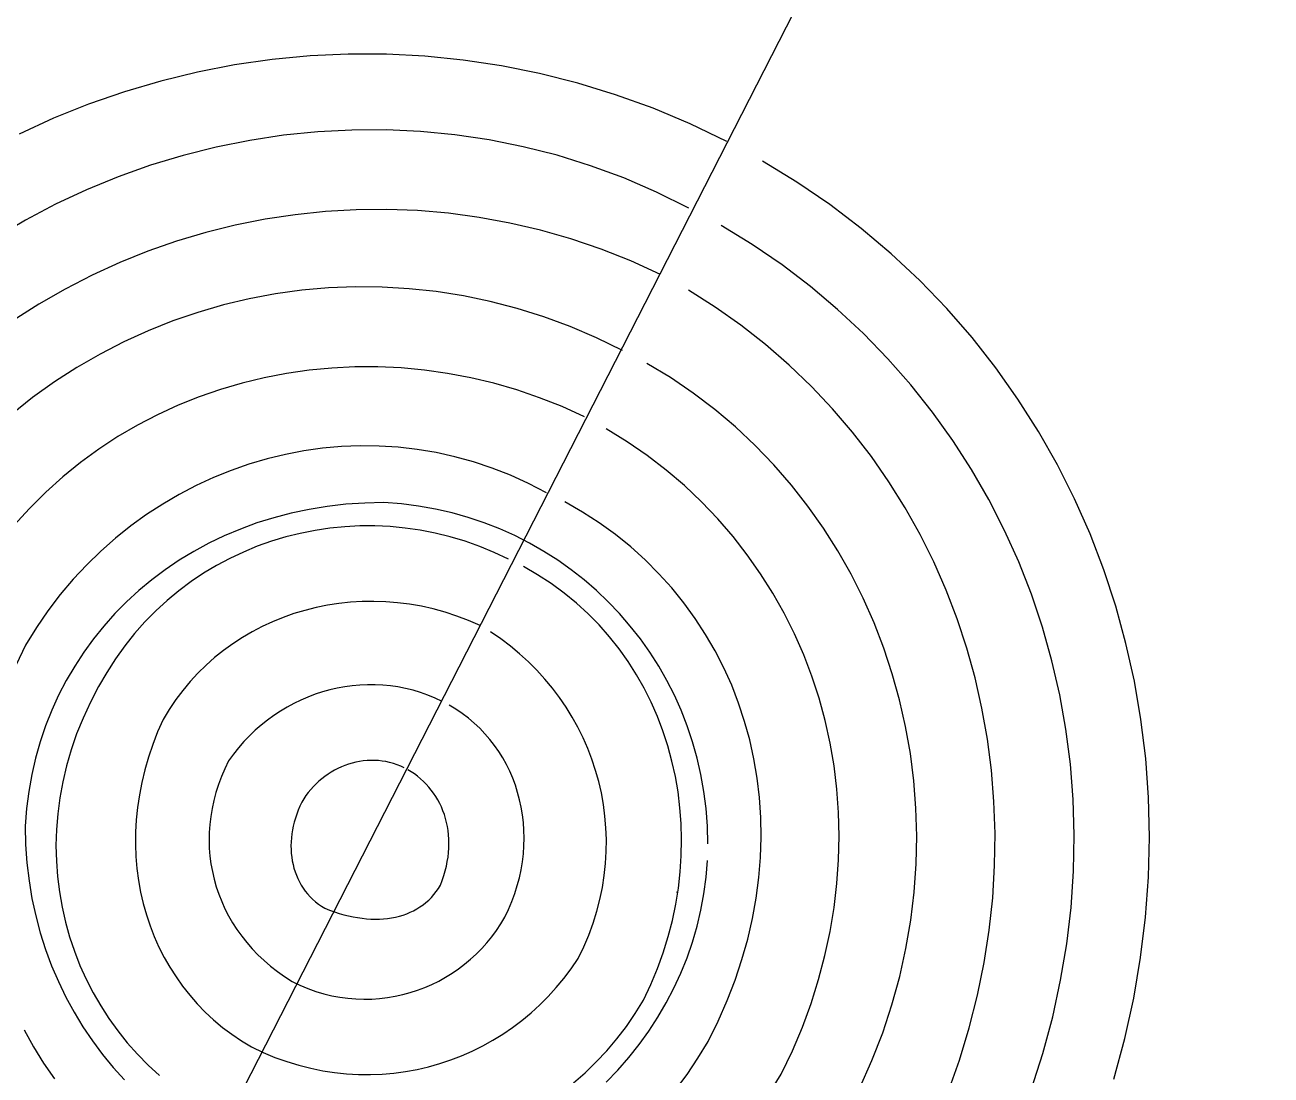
# Model space of a CAD drawing. Header units: metres. Extents: x 507606 to 508087, y 6966978 to 6967359.
# Drawn here: x 507768.3069 to 507768.4382, y 6967260.1282 to 6967260.2388 of the extents above; entities that cross this region are included whole.
import ezdxf

# ---------------------------------------------------------------- set-up
doc = ezdxf.new("R2010")
doc.units = ezdxf.units.M
doc.layers.add('mga2020SGN_TRAF', color=252, linetype='Continuous')
doc.layers.add('SGN_TRAF', color=252, linetype='Continuous')

# ---------------------------------------------------------------- blocks, each defined once
blk = doc.blocks.new('BAC SG TSIGN')
for p, q in [((-6.6675, -13.0528), (6.7028, 13.088)), ((-0.2091, 2.929), (-0.3499, 2.9157)), ((-0.0675, 2.9356), (-0.2091, 2.929)), ((0.0746, 2.9353), (-0.0675, 2.9356)), ((0.2172, 2.9281), (0.0746, 2.9353)), ((0.3598, 2.9138), (0.2172, 2.9281)), ((-0.4896, 2.8956), (-0.6279, 2.8688)), ((-0.3499, 2.9157), (-0.4896, 2.8956)), ((0.5023, 2.8924), (0.3598, 2.9138)), ((0.6444, 2.8638), (0.5023, 2.8924)), ((-0.7646, 2.8355), (-0.8996, 2.7958)), ((-0.6279, 2.8688), (-0.7646, 2.8355)), ((0.7859, 2.828), (0.6444, 2.8638)), ((0.9265, 2.7848), (0.7859, 2.828)), ((-0.8996, 2.7958), (-1.0325, 2.7496)), ((1.066, 2.7343), (0.9265, 2.7848)), ((-1.0325, 2.7496), (-1.163, 2.6971)), ((1.2041, 2.6762), (1.066, 2.7343)), ((-1.163, 2.6971), (-1.291, 2.6383)), ((-0.1808, 2.6468), (-0.3074, 2.6339)), ((-0.0536, 2.6534), (-0.1808, 2.6468)), ((0.074, 2.6539), (-0.0536, 2.6534)), ((0.2017, 2.648), (0.074, 2.6539)), ((0.3294, 2.6357), (0.2017, 2.648)), ((1.3406, 2.6106), (1.2041, 2.6762)), ((-0.4332, 2.615), (-0.5577, 2.59)), ((-0.3074, 2.6339), (-0.4332, 2.615)), ((0.4567, 2.6169), (0.3294, 2.6357)), ((0.5834, 2.5915), (0.4567, 2.6169)), ((-0.681, 2.5591), (-0.8026, 2.5223)), ((-0.5577, 2.59), (-0.681, 2.5591)), ((0.7093, 2.5595), (0.5834, 2.5915)), ((0.8341, 2.5208), (0.7093, 2.5595)), ((-0.8026, 2.5223), (-0.9223, 2.4797)), ((0.9575, 2.4753), (0.8341, 2.5208)), ((1.6013, 2.46), (1.4736, 2.5381)), ((-0.9223, 2.4797), (-1.04, 2.4314)), ((1.0794, 2.4229), (0.9575, 2.4753)), ((1.7237, 2.3762), (1.6013, 2.46)), ((-1.04, 2.4314), (-1.1552, 2.3775)), ((1.1994, 2.3635), (1.0794, 2.4229)), ((-1.1552, 2.3775), (-1.2679, 2.3181)), ((1.8406, 2.2871), (1.7237, 2.3762)), ((-1.2679, 2.3181), (-1.3778, 2.2531)), ((-0.3765, 2.3217), (-0.4875, 2.2996)), ((-0.2644, 2.3386), (-0.3765, 2.3217)), ((-0.1515, 2.3504), (-0.2644, 2.3386)), ((-0.0378, 2.3568), (-0.1515, 2.3504)), ((0.0763, 2.358), (-0.0378, 2.3568)), ((0.1907, 2.3537), (0.0763, 2.358)), ((0.3053, 2.3439), (0.1907, 2.3537)), ((0.4197, 2.3286), (0.3053, 2.3439)), ((0.5339, 2.3076), (0.4197, 2.3286)), ((-0.5973, 2.2723), (-0.7056, 2.2401)), ((-0.4875, 2.2996), (-0.5973, 2.2723)), ((0.6475, 2.281), (0.5339, 2.3076)), ((0.7605, 2.2487), (0.6475, 2.281)), ((1.435, 2.2274), (1.3195, 2.298)), ((1.9521, 2.193), (1.8406, 2.2871)), ((-0.7056, 2.2401), (-0.8122, 2.2029)), ((0.8727, 2.2106), (0.7605, 2.2487)), ((1.5457, 2.1517), (1.435, 2.2274)), ((-0.8122, 2.2029), (-0.917, 2.1608)), ((0.9838, 2.1666), (0.8727, 2.2106)), ((2.0579, 2.0939), (1.9521, 2.193)), ((-0.917, 2.1608), (-1.0197, 2.1139)), ((1.0936, 2.1166), (0.9838, 2.1666)), ((1.6516, 2.0713), (1.5457, 2.1517)), ((-1.0197, 2.1139), (-1.1202, 2.0622)), ((2.158, 1.9902), (2.0579, 2.0939)), ((-1.1202, 2.0622), (-1.2183, 2.0058)), ((-0.3377, 2.0441), (-0.435, 2.0259)), ((-0.2394, 2.0576), (-0.3377, 2.0441)), ((-0.1403, 2.0664), (-0.2394, 2.0576)), ((-0.0406, 2.0704), (-0.1403, 2.0664)), ((0.0595, 2.0695), (-0.0406, 2.0704)), ((0.1599, 2.0637), (0.0595, 2.0695)), ((0.2603, 2.0529), (0.1599, 2.0637)), ((0.3608, 2.0372), (0.2603, 2.0529)), ((1.2973, 1.9949), (1.1975, 2.0581)), ((1.7526, 1.9863), (1.6516, 2.0713)), ((-1.2183, 2.0058), (-1.3137, 1.9448)), ((-0.5312, 2.003), (-0.6262, 1.9755)), ((-0.435, 2.0259), (-0.5312, 2.003)), ((0.4609, 2.0163), (0.3608, 2.0372)), ((0.5607, 1.9904), (0.4609, 2.0163)), ((1.3931, 1.9274), (1.2973, 1.9949)), ((-0.6262, 1.9755), (-0.7197, 1.9435)), ((0.6599, 1.9593), (0.5607, 1.9904)), ((0.7584, 1.9229), (0.6599, 1.9593)), ((1.8486, 1.8969), (1.7526, 1.9863)), ((2.2522, 1.882), (2.158, 1.9902)), ((-0.8116, 1.9069), (-0.9017, 1.866)), ((-0.7197, 1.9435), (-0.8116, 1.9069)), ((0.856, 1.8813), (0.7584, 1.9229)), ((1.4847, 1.8556), (1.3931, 1.9274)), ((-0.9017, 1.866), (-0.9898, 1.8206)), ((0.9525, 1.8344), (0.856, 1.8813)), ((1.5721, 1.7797), (1.4847, 1.8556)), ((1.9395, 1.8033), (1.8486, 1.8969)), ((2.3406, 1.7696), (2.2522, 1.882)), ((-0.9898, 1.8206), (-1.0759, 1.7709)), ((-1.0759, 1.7709), (-1.1596, 1.7169)), ((-0.1277, 1.7686), (-0.2124, 1.7605)), ((-0.0423, 1.7727), (-0.1277, 1.7686)), ((0.0434, 1.7728), (-0.0423, 1.7727)), ((0.1295, 1.7688), (0.0434, 1.7728)), ((0.2158, 1.7608), (0.1295, 1.7688)), ((0.302, 1.7486), (0.2158, 1.7608)), ((1.131, 1.7329), (1.0434, 1.7858)), ((1.6552, 1.7), (1.5721, 1.7797)), ((2.0252, 1.7057), (1.9395, 1.8033)), ((2.423, 1.6532), (2.3406, 1.7696)), ((-1.1596, 1.7169), (-1.2409, 1.6587)), ((-0.3795, 1.7325), (-0.4615, 1.7126)), ((-0.2964, 1.7484), (-0.3795, 1.7325)), ((-0.2124, 1.7605), (-0.2964, 1.7484)), ((0.3882, 1.7323), (0.302, 1.7486)), ((0.474, 1.7118), (0.3882, 1.7323)), ((1.2151, 1.6758), (1.131, 1.7329)), ((-0.5424, 1.6889), (-0.6219, 1.6614)), ((-0.4615, 1.7126), (-0.5424, 1.6889)), ((0.5594, 1.6871), (0.474, 1.7118)), ((0.6442, 1.6582), (0.5594, 1.6871)), ((1.2956, 1.6147), (1.2151, 1.6758)), ((1.7339, 1.6165), (1.6552, 1.7)), ((2.1057, 1.6043), (2.0252, 1.7057)), ((-1.2409, 1.6587), (-1.3196, 1.5963)), ((-0.6999, 1.63), (-0.7763, 1.5949)), ((-0.6219, 1.6614), (-0.6999, 1.63)), ((0.7282, 1.625), (0.6442, 1.6582)), ((0.8114, 1.5875), (0.7282, 1.625)), ((2.4994, 1.533), (2.423, 1.6532)), ((-0.7763, 1.5949), (-0.8509, 1.5561)), ((1.3725, 1.5497), (1.2956, 1.6147)), ((1.8082, 1.5296), (1.7339, 1.6165)), ((2.1808, 1.4994), (2.1057, 1.6043)), ((-0.8509, 1.5561), (-0.9235, 1.5136)), ((0.9701, 1.4946), (0.8924, 1.5427)), ((1.4457, 1.4811), (1.3725, 1.5497)), ((1.8779, 1.4392), (1.8082, 1.5296)), ((2.5695, 1.4092), (2.4994, 1.533)), ((-0.9235, 1.5136), (-0.9941, 1.4674)), ((1.0444, 1.4433), (0.9701, 1.4946)), ((2.2505, 1.391), (2.1808, 1.4994)), ((-0.9941, 1.4674), (-1.0624, 1.4176)), ((-0.3009, 1.4474), (-0.3691, 1.4309)), ((-0.232, 1.4605), (-0.3009, 1.4474)), ((-0.1625, 1.4702), (-0.232, 1.4605)), ((-0.0926, 1.4764), (-0.1625, 1.4702)), ((-0.0224, 1.4791), (-0.0926, 1.4764)), ((0.048, 1.4783), (-0.0224, 1.4791)), ((0.1185, 1.4739), (0.048, 1.4783)), ((0.189, 1.4659), (0.1185, 1.4739)), ((0.2592, 1.4542), (0.189, 1.4659)), ((0.3292, 1.4388), (0.2592, 1.4542)), ((0.3987, 1.4197), (0.3292, 1.4388)), ((1.1152, 1.3888), (1.0444, 1.4433)), ((1.5151, 1.4089), (1.4457, 1.4811)), ((1.943, 1.3457), (1.8779, 1.4392)), ((-1.0624, 1.4176), (-1.1283, 1.3642)), ((-0.4366, 1.411), (-0.5031, 1.3879)), ((-0.3691, 1.4309), (-0.4366, 1.411)), ((0.4677, 1.3969), (0.3987, 1.4197)), ((0.5361, 1.3702), (0.4677, 1.3969)), ((1.5806, 1.3335), (1.5151, 1.4089)), ((2.3147, 1.2795), (2.2505, 1.391)), ((2.6334, 1.2821), (2.5695, 1.4092)), ((-1.1283, 1.3642), (-1.1917, 1.3073)), ((-0.5685, 1.3615), (-0.6327, 1.3318)), ((-0.5031, 1.3879), (-0.5685, 1.3615)), ((0.6036, 1.3396), (0.5361, 1.3702)), ((1.1826, 1.3314), (1.1152, 1.3888)), ((2.0035, 1.2492), (1.943, 1.3457)), ((-1.1917, 1.3073), (-1.2525, 1.2468)), ((-0.6957, 1.299), (-0.7572, 1.263)), ((-0.6327, 1.3318), (-0.6957, 1.299)), ((0.6703, 1.3052), (0.6036, 1.3396)), ((1.2465, 1.2711), (1.1826, 1.3314)), ((1.6422, 1.2549), (1.5806, 1.3335)), ((-0.7572, 1.263), (-0.8172, 1.2239)), ((-0.1455, 1.2542), (-0.2131, 1.2432)), ((-0.0764, 1.2621), (-0.1455, 1.2542)), ((-0.006, 1.2668), (-0.0764, 1.2621)), ((0.0657, 1.2683), (-0.006, 1.2668)), ((0.1305, 1.2635), (0.0657, 1.2683)), ((0.1944, 1.2554), (0.1305, 1.2635)), ((0.2571, 1.2443), (0.1944, 1.2554)), ((0.8037, 1.233), (0.7384, 1.2706)), ((1.3068, 1.2081), (1.2465, 1.2711)), ((1.6998, 1.1734), (1.6422, 1.2549)), ((2.3732, 1.1649), (2.3147, 1.2795)), ((2.691, 1.1519), (2.6334, 1.2821)), ((-1.2525, 1.2468), (-1.3104, 1.1828)), ((-0.8172, 1.2239), (-0.8756, 1.1817)), ((-0.344, 1.2123), (-0.407, 1.1926)), ((-0.2793, 1.2293), (-0.344, 1.2123)), ((-0.2131, 1.2432), (-0.2793, 1.2293)), ((0.3188, 1.2302), (0.2571, 1.2443)), ((0.3792, 1.2132), (0.3188, 1.2302)), ((0.4383, 1.1934), (0.3792, 1.2132)), ((0.8663, 1.1925), (0.8037, 1.233)), ((1.3636, 1.1425), (1.3068, 1.2081)), ((2.0591, 1.1498), (2.0035, 1.2492)), ((-0.8756, 1.1817), (-0.9321, 1.1365)), ((-0.4684, 1.1701), (-0.528, 1.1448)), ((-0.407, 1.1926), (-0.4684, 1.1701)), ((-0.1908, 1.1648), (-0.2454, 1.154)), ((-0.1356, 1.173), (-0.1908, 1.1648)), ((-0.08, 1.1786), (-0.1356, 1.173)), ((-0.0241, 1.1814), (-0.08, 1.1786)), ((0.032, 1.1816), (-0.0241, 1.1814)), ((0.0882, 1.179), (0.032, 1.1816)), ((0.1444, 1.1737), (0.0882, 1.179)), ((0.2005, 1.1657), (0.1444, 1.1737)), ((0.2564, 1.1548), (0.2005, 1.1657)), ((0.4961, 1.1707), (0.4383, 1.1934)), ((0.5524, 1.1454), (0.4961, 1.1707)), ((0.9261, 1.1493), (0.8663, 1.1925)), ((1.7532, 1.0891), (1.6998, 1.1734)), ((2.426, 1.0475), (2.3732, 1.1649)), ((-0.9321, 1.1365), (-0.9867, 1.0883)), ((-0.5858, 1.117), (-0.6418, 1.0866)), ((-0.528, 1.1448), (-0.5858, 1.117)), ((-0.3528, 1.1244), (-0.4053, 1.1058)), ((-0.2995, 1.1405), (-0.3528, 1.1244)), ((-0.2454, 1.154), (-0.2995, 1.1405)), ((0.312, 1.1412), (0.2564, 1.1548)), ((0.3672, 1.1247), (0.312, 1.1412)), ((0.4218, 1.1055), (0.3672, 1.1247)), ((0.6072, 1.1175), (0.5524, 1.1454)), ((0.6604, 1.0871), (0.6072, 1.1175)), ((0.983, 1.1034), (0.9261, 1.1493)), ((1.4167, 1.0744), (1.3636, 1.1425)), ((2.11, 1.0478), (2.0591, 1.1498)), ((2.7421, 1.0188), (2.691, 1.1519)), ((-0.9867, 1.0883), (-1.0393, 1.0372)), ((-0.6418, 1.0866), (-0.6959, 1.0538)), ((-0.4568, 1.0846), (-0.5073, 1.0608)), ((-0.4053, 1.1058), (-0.4568, 1.0846)), ((0.4759, 1.0833), (0.4218, 1.1055)), ((0.5292, 1.0583), (0.4759, 1.0833)), ((0.7119, 1.0542), (0.6604, 1.0871)), ((1.037, 1.055), (0.983, 1.1034)), ((1.4661, 1.0041), (1.4167, 1.0744)), ((1.8024, 1.0022), (1.7532, 1.0891)), ((-1.0393, 1.0372), (-1.0898, 0.9831)), ((-0.6959, 1.0538), (-0.7479, 1.0185)), ((-0.5567, 1.0345), (-0.6049, 1.0057)), ((-0.5073, 1.0608), (-0.5567, 1.0345)), ((0.637, 1.0002), (0.5842, 1.0305)), ((0.7616, 1.0189), (0.7119, 1.0542)), ((1.088, 1.0041), (1.037, 1.055)), ((2.1559, 0.9432), (2.11, 1.0478)), ((2.473, 0.9275), (2.426, 1.0475)), ((-1.0898, 0.9831), (-1.1379, 0.9261)), ((-0.7979, 0.981), (-0.8457, 0.9413)), ((-0.7479, 1.0185), (-0.7979, 0.981)), ((-0.6517, 0.9745), (-0.697, 0.9407)), ((-0.6049, 1.0057), (-0.6517, 0.9745)), ((0.6875, 0.9673), (0.637, 1.0002)), ((0.8096, 0.9813), (0.7616, 1.0189)), ((0.8556, 0.9415), (0.8096, 0.9813)), ((1.1361, 0.9509), (1.088, 1.0041)), ((1.5118, 0.9316), (1.4661, 1.0041)), ((1.8474, 0.9128), (1.8024, 1.0022)), ((2.7867, 0.883), (2.7421, 1.0188)), ((-0.8457, 0.9413), (-0.8914, 0.8993)), ((-0.697, 0.9407), (-0.7408, 0.9045)), ((0.7356, 0.9321), (0.6875, 0.9673)), ((0.7814, 0.8946), (0.7356, 0.9321)), ((0.8996, 0.8995), (0.8556, 0.9415)), ((1.181, 0.8954), (1.1361, 0.9509)), ((1.5538, 0.857), (1.5118, 0.9316)), ((2.1969, 0.8364), (2.1559, 0.9432)), ((2.5142, 0.8051), (2.473, 0.9275)), ((-1.1379, 0.9261), (-1.1837, 0.8663)), ((-0.8914, 0.8993), (-0.9348, 0.8554)), ((-0.7408, 0.9045), (-0.783, 0.8659)), ((-0.1445, 0.8867), (-0.1866, 0.8782)), ((-0.1019, 0.8932), (-0.1445, 0.8867)), ((-0.0589, 0.8978), (-0.1019, 0.8932)), ((-0.0154, 0.9004), (-0.0589, 0.8978)), ((0.0283, 0.901), (-0.0154, 0.9004)), ((0.0722, 0.8995), (0.0283, 0.901)), ((0.1163, 0.896), (0.0722, 0.8995)), ((0.1605, 0.8904), (0.1163, 0.896)), ((0.2047, 0.8827), (0.1605, 0.8904)), ((0.2488, 0.8728), (0.2047, 0.8827)), ((0.8247, 0.855), (0.7814, 0.8946)), ((0.9415, 0.8555), (0.8996, 0.8995)), ((1.2229, 0.8379), (1.181, 0.8954)), ((1.888, 0.8212), (1.8474, 0.9128)), ((2.8247, 0.7447), (2.7867, 0.883)), ((-1.1837, 0.8663), (-1.2269, 0.8037)), ((-0.9348, 0.8554), (-0.9758, 0.8094)), ((-0.783, 0.8659), (-0.8234, 0.8249)), ((-0.3091, 0.8413), (-0.3485, 0.8253)), ((-0.269, 0.8555), (-0.3091, 0.8413)), ((-0.2281, 0.8677), (-0.269, 0.8555)), ((-0.1866, 0.8782), (-0.2281, 0.8677)), ((0.2928, 0.8608), (0.2488, 0.8728)), ((0.3366, 0.8465), (0.2928, 0.8608)), ((0.3801, 0.8301), (0.3366, 0.8465)), ((0.8656, 0.8134), (0.8247, 0.855)), ((0.9813, 0.8095), (0.9415, 0.8555)), ((1.2617, 0.7784), (1.2229, 0.8379)), ((1.592, 0.7806), (1.5538, 0.857)), ((2.2328, 0.7274), (2.1969, 0.8364)), ((-1.2269, 0.8037), (-1.2675, 0.7383)), ((-0.9758, 0.8094), (-1.0145, 0.7615)), ((-0.8234, 0.8249), (-0.8619, 0.7814)), ((-0.4245, 0.7879), (-0.461, 0.7666)), ((-0.387, 0.8075), (-0.4245, 0.7879)), ((-0.3485, 0.8253), (-0.387, 0.8075)), ((0.4233, 0.8114), (0.3801, 0.8301)), ((0.9041, 0.7698), (0.8656, 0.8134)), ((1.0189, 0.7616), (0.9813, 0.8095)), ((1.9242, 0.7276), (1.888, 0.8212)), ((2.5493, 0.6805), (2.5142, 0.8051)), ((-1.0145, 0.7615), (-1.0507, 0.7118)), ((-0.8619, 0.7814), (-0.8985, 0.7356)), ((-0.4965, 0.7435), (-0.5308, 0.7187)), ((-0.461, 0.7666), (-0.4965, 0.7435)), ((0.4998, 0.7618), (0.4623, 0.7874)), ((0.5357, 0.7347), (0.4998, 0.7618)), ((0.9401, 0.7243), (0.9041, 0.7698)), ((1.0542, 0.7119), (1.0189, 0.7616)), ((1.2973, 0.717), (1.2617, 0.7784)), ((1.6263, 0.7023), (1.592, 0.7806)), ((2.8559, 0.6042), (2.8247, 0.7447)), ((-1.2675, 0.7383), (-1.3021, 0.6655)), ((-1.0507, 0.7118), (-1.0844, 0.6603)), ((-0.8985, 0.7356), (-0.933, 0.6875)), ((-0.5308, 0.7187), (-0.5639, 0.6923)), ((0.5702, 0.7062), (0.5357, 0.7347)), ((0.6031, 0.6763), (0.5702, 0.7062)), ((0.9736, 0.6771), (0.9401, 0.7243)), ((1.0871, 0.6604), (1.0542, 0.7119)), ((1.3296, 0.6539), (1.2973, 0.717)), ((1.6568, 0.6224), (1.6263, 0.7023)), ((1.9559, 0.632), (1.9242, 0.7276)), ((2.2636, 0.6165), (2.2328, 0.7274)), ((-1.0844, 0.6603), (-1.1155, 0.6071)), ((-0.933, 0.6875), (-0.9653, 0.637)), ((-0.5957, 0.6642), (-0.6261, 0.6345)), ((-0.5639, 0.6923), (-0.5957, 0.6642)), ((0.6343, 0.645), (0.6031, 0.6763)), ((1.0046, 0.6284), (0.9736, 0.6771)), ((1.1176, 0.6072), (1.0871, 0.6604)), ((1.3587, 0.589), (1.3296, 0.6539)), ((2.5784, 0.5539), (2.5493, 0.6805)), ((-1.1155, 0.6071), (-1.144, 0.5523)), ((-0.9653, 0.637), (-0.9954, 0.5842)), ((-0.6551, 0.6031), (-0.6826, 0.5702)), ((-0.6261, 0.6345), (-0.6551, 0.6031)), ((0.664, 0.6124), (0.6343, 0.645)), ((0.692, 0.5787), (0.664, 0.6124)), ((1.0331, 0.5781), (1.0046, 0.6284)), ((1.1455, 0.5524), (1.1176, 0.6072)), ((1.6833, 0.541), (1.6568, 0.6224)), ((1.9829, 0.5347), (1.9559, 0.632)), ((2.2892, 0.5037), (2.2636, 0.6165)), ((2.8804, 0.4617), (2.8559, 0.6042)), ((-0.9954, 0.5842), (-1.026, 0.5259)), ((-0.6826, 0.5702), (-0.7085, 0.5357)), ((-0.1632, 0.5644), (-0.1903, 0.5555)), ((-0.1357, 0.5721), (-0.1632, 0.5644)), ((-0.108, 0.5784), (-0.1357, 0.5721)), ((-0.0801, 0.5836), (-0.108, 0.5784)), ((-0.052, 0.5874), (-0.0801, 0.5836)), ((-0.0238, 0.59), (-0.052, 0.5874)), ((0.0045, 0.5912), (-0.0238, 0.59)), ((0.0328, 0.5912), (0.0045, 0.5912)), ((0.0612, 0.5898), (0.0328, 0.5912)), ((0.0895, 0.587), (0.0612, 0.5898)), ((0.1177, 0.5829), (0.0895, 0.587)), ((0.1457, 0.5775), (0.1177, 0.5829)), ((0.1736, 0.5706), (0.1457, 0.5775)), ((0.2012, 0.5624), (0.1736, 0.5706)), ((0.2285, 0.5527), (0.2012, 0.5624)), ((0.7182, 0.5438), (0.692, 0.5787)), ((1.059, 0.5264), (1.0331, 0.5781)), ((1.3844, 0.5227), (1.3587, 0.589)), ((-1.144, 0.5523), (-1.1698, 0.496)), ((-1.026, 0.5259), (-1.0532, 0.4672)), ((-0.7085, 0.5357), (-0.7328, 0.4997)), ((-0.2693, 0.5216), (-0.2948, 0.5078)), ((-0.2434, 0.5341), (-0.2693, 0.5216)), ((-0.2171, 0.5454), (-0.2434, 0.5341)), ((-0.1903, 0.5555), (-0.2171, 0.5454)), ((0.2556, 0.5416), (0.2285, 0.5527)), ((0.2822, 0.5291), (0.2556, 0.5416)), ((0.3331, 0.5003), (0.3082, 0.5153)), ((0.7428, 0.5078), (0.7182, 0.5438)), ((1.0823, 0.4734), (1.059, 0.5264)), ((1.1708, 0.4961), (1.1455, 0.5524)), ((1.4068, 0.4548), (1.3844, 0.5227)), ((1.7059, 0.4583), (1.6833, 0.541)), ((2.0053, 0.4359), (1.9829, 0.5347)), ((2.6013, 0.4255), (2.5784, 0.5539)), ((-1.1698, 0.496), (-1.1927, 0.4383)), ((-1.0532, 0.4672), (-1.0771, 0.4081)), ((-0.7328, 0.4997), (-0.7553, 0.4623)), ((-0.344, 0.4769), (-0.3677, 0.4597)), ((-0.3197, 0.4929), (-0.344, 0.4769)), ((-0.2948, 0.5078), (-0.3197, 0.4929)), ((0.3569, 0.4841), (0.3331, 0.5003)), ((0.3796, 0.4668), (0.3569, 0.4841)), ((0.4013, 0.4485), (0.3796, 0.4668)), ((0.7657, 0.4708), (0.7428, 0.5078)), ((0.7867, 0.4329), (0.7657, 0.4708)), ((1.103, 0.4192), (1.0823, 0.4734)), ((1.1934, 0.4383), (1.1708, 0.4961)), ((2.3094, 0.3894), (2.2892, 0.5037)), ((-1.1927, 0.4383), (-1.2128, 0.3792)), ((-0.7553, 0.4623), (-0.7759, 0.4155)), ((-0.413, 0.4219), (-0.4345, 0.4013)), ((-0.3907, 0.4413), (-0.413, 0.4219)), ((-0.3677, 0.4597), (-0.3907, 0.4413)), ((0.4218, 0.4291), (0.4013, 0.4485)), ((0.4412, 0.4088), (0.4218, 0.4291)), ((0.8059, 0.3941), (0.7867, 0.4329)), ((1.121, 0.3639), (1.103, 0.4192)), ((1.2133, 0.3792), (1.1934, 0.4383)), ((1.4258, 0.3857), (1.4068, 0.4548)), ((1.7245, 0.3743), (1.7059, 0.4583)), ((2.023, 0.3357), (2.0053, 0.4359)), ((2.618, 0.2954), (2.6013, 0.4255)), ((2.898, 0.3174), (2.8804, 0.4617)), ((-1.2128, 0.3792), (-1.23, 0.3187)), ((-1.0771, 0.4081), (-1.0976, 0.3489)), ((-0.7759, 0.4155), (-0.7942, 0.3687)), ((-0.4552, 0.3796), (-0.4751, 0.3569)), ((-0.4345, 0.4013), (-0.4552, 0.3796)), ((0.4595, 0.3876), (0.4412, 0.4088)), ((0.4766, 0.3655), (0.4595, 0.3876)), ((0.8233, 0.3544), (0.8059, 0.3941)), ((1.2303, 0.3187), (1.2133, 0.3792)), ((1.4413, 0.3153), (1.4258, 0.3857)), ((1.7391, 0.2891), (1.7245, 0.3743)), ((2.3244, 0.2736), (2.3094, 0.3894)), ((-1.0976, 0.3489), (-1.1149, 0.2895)), ((-0.7942, 0.3687), (-0.8101, 0.3218)), ((-0.4941, 0.333), (-0.5121, 0.3081)), ((-0.4751, 0.3569), (-0.4941, 0.333)), ((0.4926, 0.3426), (0.4766, 0.3655)), ((0.5073, 0.319), (0.4926, 0.3426)), ((0.8389, 0.314), (0.8233, 0.3544)), ((1.1364, 0.3076), (1.121, 0.3639)), ((2.0358, 0.2343), (2.023, 0.3357)), ((-1.23, 0.3187), (-1.2442, 0.2571)), ((-1.1149, 0.2895), (-1.1289, 0.23)), ((-0.8101, 0.3218), (-0.8237, 0.2749)), ((-0.5262, 0.2791), (-0.5387, 0.2499)), ((-0.5121, 0.3081), (-0.5262, 0.2791)), ((-0.1054, 0.2799), (-0.118, 0.2734)), ((-0.0925, 0.2857), (-0.1054, 0.2799)), ((-0.0794, 0.291), (-0.0925, 0.2857)), ((-0.066, 0.2957), (-0.0794, 0.291)), ((-0.0525, 0.2997), (-0.066, 0.2957)), ((-0.0389, 0.303), (-0.0525, 0.2997)), ((-0.0251, 0.3058), (-0.0389, 0.303)), ((-0.0112, 0.3078), (-0.0251, 0.3058)), ((0.0028, 0.3091), (-0.0112, 0.3078)), ((0.0168, 0.3098), (0.0028, 0.3091)), ((0.0309, 0.3098), (0.0168, 0.3098)), ((0.0449, 0.309), (0.0309, 0.3098)), ((0.0589, 0.3075), (0.0449, 0.309)), ((0.0729, 0.3052), (0.0589, 0.3075)), ((0.0868, 0.3022), (0.0729, 0.3052)), ((0.1006, 0.2984), (0.0868, 0.3022)), ((0.1143, 0.2938), (0.1006, 0.2984)), ((0.1278, 0.2884), (0.1143, 0.2938)), ((0.1411, 0.2822), (0.1278, 0.2884)), ((0.5209, 0.2946), (0.5073, 0.319)), ((0.5332, 0.2695), (0.5209, 0.2946)), ((0.8525, 0.2729), (0.8389, 0.314)), ((1.1491, 0.2505), (1.1364, 0.3076)), ((1.2444, 0.2571), (1.2303, 0.3187)), ((1.4533, 0.2439), (1.4413, 0.3153)), ((1.7496, 0.2031), (1.7391, 0.2891)), ((2.6283, 0.164), (2.618, 0.2954)), ((2.9086, 0.1715), (2.898, 0.3174)), ((-1.2442, 0.2571), (-1.2554, 0.1943)), ((-0.8237, 0.2749), (-0.835, 0.228)), ((-0.5387, 0.2499), (-0.5497, 0.2205)), ((-0.1764, 0.2326), (-0.1869, 0.2228)), ((-0.1654, 0.2418), (-0.1764, 0.2326)), ((-0.1541, 0.2505), (-0.1654, 0.2418)), ((-0.1424, 0.2587), (-0.1541, 0.2505)), ((-0.1304, 0.2663), (-0.1424, 0.2587)), ((-0.118, 0.2734), (-0.1304, 0.2663)), ((0.1667, 0.2677), (0.1541, 0.2753)), ((0.1789, 0.2596), (0.1667, 0.2677)), ((0.1906, 0.251), (0.1789, 0.2596)), ((0.2018, 0.2417), (0.1906, 0.251)), ((0.2125, 0.232), (0.2018, 0.2417)), ((0.2228, 0.2217), (0.2125, 0.232)), ((0.5443, 0.2438), (0.5332, 0.2695)), ((0.5541, 0.2176), (0.5443, 0.2438)), ((0.8642, 0.2312), (0.8525, 0.2729)), ((1.159, 0.1926), (1.1491, 0.2505)), ((1.2555, 0.1943), (1.2444, 0.2571)), ((1.4618, 0.1714), (1.4533, 0.2439)), ((2.0437, 0.1318), (2.0358, 0.2343)), ((2.3339, 0.1565), (2.3244, 0.2736)), ((-1.2554, 0.1943), (-1.2635, 0.1305)), ((-1.1289, 0.23), (-1.1398, 0.1706)), ((-0.835, 0.228), (-0.844, 0.1813)), ((-0.5592, 0.1909), (-0.5671, 0.1613)), ((-0.5497, 0.2205), (-0.5592, 0.1909)), ((-0.2158, 0.1905), (-0.2244, 0.1788)), ((-0.2067, 0.2018), (-0.2158, 0.1905)), ((-0.197, 0.2125), (-0.2067, 0.2018)), ((-0.1869, 0.2228), (-0.197, 0.2125)), ((0.2325, 0.2109), (0.2228, 0.2217)), ((0.2417, 0.1996), (0.2325, 0.2109)), ((0.2504, 0.1879), (0.2417, 0.1996)), ((0.2585, 0.1757), (0.2504, 0.1879)), ((0.5627, 0.1907), (0.5541, 0.2176)), ((0.57, 0.1634), (0.5627, 0.1907)), ((0.8739, 0.1889), (0.8642, 0.2312)), ((0.8817, 0.1461), (0.8739, 0.1889)), ((1.1663, 0.134), (1.159, 0.1926)), ((1.2635, 0.1305), (1.2555, 0.1943)), ((1.756, 0.1161), (1.7496, 0.2031)), ((-1.1398, 0.1706), (-1.1475, 0.1114)), ((-0.844, 0.1813), (-0.8509, 0.1348)), ((-0.5671, 0.1613), (-0.5736, 0.1315)), ((-0.247, 0.1396), (-0.2532, 0.125)), ((-0.24, 0.1541), (-0.247, 0.1396)), ((-0.2325, 0.1667), (-0.24, 0.1541)), ((-0.2244, 0.1788), (-0.2325, 0.1667)), ((0.266, 0.1631), (0.2585, 0.1757)), ((0.273, 0.15), (0.266, 0.1631)), ((0.2793, 0.1366), (0.273, 0.15)), ((0.576, 0.1357), (0.57, 0.1634)), ((0.8874, 0.1028), (0.8817, 0.1461)), ((1.4667, 0.0981), (1.4618, 0.1714)), ((2.3378, 0.0383), (2.3339, 0.1565)), ((2.6322, 0.0313), (2.6283, 0.164)), ((2.9121, 0.0243), (2.9086, 0.1715)), ((-1.2635, 0.1305), (-1.2684, 0.0657)), ((-1.1475, 0.1114), (-1.1522, 0.0524)), ((-0.8509, 0.1348), (-0.8555, 0.0886)), ((-0.5786, 0.1018), (-0.5821, 0.0721)), ((-0.5736, 0.1315), (-0.5786, 0.1018)), ((-0.2638, 0.0955), (-0.2681, 0.0807)), ((-0.2588, 0.1103), (-0.2638, 0.0955)), ((-0.2532, 0.125), (-0.2588, 0.1103)), ((0.2851, 0.1228), (0.2793, 0.1366)), ((0.2902, 0.1086), (0.2851, 0.1228)), ((0.2947, 0.0941), (0.2902, 0.1086)), ((0.2985, 0.0792), (0.2947, 0.0941)), ((0.5807, 0.1075), (0.576, 0.1357)), ((0.5841, 0.079), (0.5807, 0.1075)), ((0.8911, 0.0592), (0.8874, 0.1028)), ((1.1707, 0.0749), (1.1663, 0.134)), ((1.2684, 0.0657), (1.2635, 0.1305)), ((1.4679, 0.024), (1.4667, 0.0981)), ((1.7582, 0.0285), (1.756, 0.1161)), ((2.0465, 0.0286), (2.0437, 0.1318)), ((-1.2684, 0.0657), (-1.2669, -0.0029)), ((-1.1522, 0.0524), (-1.1539, -0.0062)), ((-0.8555, 0.0886), (-0.858, 0.0427)), ((-0.5821, 0.0721), (-0.5841, 0.0424)), ((-0.2748, 0.0511), (-0.2771, 0.0363)), ((-0.2718, 0.0659), (-0.2748, 0.0511)), ((-0.2681, 0.0807), (-0.2718, 0.0659)), ((0.3016, 0.064), (0.2985, 0.0792)), ((0.3041, 0.0486), (0.3016, 0.064)), ((0.3059, 0.0328), (0.3041, 0.0486)), ((0.5861, 0.0503), (0.5841, 0.079)), ((0.5868, 0.0212), (0.5861, 0.0503)), ((0.8927, 0.0153), (0.8911, 0.0592)), ((1.1724, 0.0154), (1.1707, 0.0749)), ((1.27, 0), (1.2684, 0.0657)), ((-0.858, 0.0427), (-0.8584, -0.0028)), ((-0.5841, 0.0424), (-0.5846, 0.0129)), ((-0.5846, 0.0129), (-0.5838, -0.0165)), ((-0.2798, 0.007), (-0.2802, -0.0075)), ((-0.2788, 0.0216), (-0.2798, 0.007)), ((-0.2771, 0.0363), (-0.2788, 0.0216)), ((0.3069, 0.0168), (0.3059, 0.0328)), ((0.3073, 0.0005), (0.3069, 0.0168)), ((0.3069, -0.016), (0.3073, 0.0005)), ((0.5861, -0.0081), (0.5868, 0.0212)), ((0.8921, -0.0289), (0.8927, 0.0153)), ((1.1713, -0.0445), (1.1724, 0.0154)), ((1.4655, -0.0508), (1.4679, 0.024)), ((1.7562, -0.0597), (1.7582, 0.0285)), ((2.0444, -0.0753), (2.0465, 0.0286)), ((2.3362, -0.0808), (2.3378, 0.0383)), ((2.6296, -0.1024), (2.6322, 0.0313)), ((2.9084, -0.124), (2.9121, 0.0243)), ((-1.2669, -0.0029), (-1.2621, -0.0706)), ((-1.1539, -0.0062), (-1.1526, -0.0645)), ((-0.8584, -0.0028), (-0.8567, -0.0479)), ((-0.5838, -0.0165), (-0.5814, -0.0457)), ((-0.5814, -0.0457), (-0.5777, -0.0747)), ((-0.2802, -0.0075), (-0.28, -0.0219)), ((-0.28, -0.0219), (-0.2791, -0.0362)), ((-0.2791, -0.0362), (-0.2775, -0.0503)), ((0.3038, -0.0496), (0.3057, -0.0327)), ((0.3057, -0.0327), (0.3069, -0.016)), ((0.5805, -0.067), (0.584, -0.0375)), ((0.584, -0.0375), (0.5861, -0.0081)), ((0.8895, -0.0732), (0.8921, -0.0289)), ((1.1673, -0.1046), (1.1713, -0.0445)), ((-1.2621, -0.0706), (-1.2542, -0.1373)), ((-1.1526, -0.0645), (-1.1484, -0.1222)), ((-0.8567, -0.0479), (-0.8529, -0.0924)), ((-0.8529, -0.0924), (-0.8471, -0.1364)), ((-0.5777, -0.0747), (-0.5725, -0.1034)), ((-0.2775, -0.0503), (-0.2754, -0.0641)), ((-0.2754, -0.0641), (-0.2725, -0.0778)), ((-0.2725, -0.0778), (-0.2691, -0.0912)), ((-0.2691, -0.0912), (-0.265, -0.1043)), ((0.2933, -0.1012), (0.2976, -0.0839)), ((0.2976, -0.0839), (0.3011, -0.0666)), ((0.3011, -0.0666), (0.3038, -0.0496)), ((0.5755, -0.0966), (0.5805, -0.067)), ((0.8846, -0.1177), (0.8895, -0.0732)), ((1.2635, -0.1248), (1.2684, -0.0626)), ((1.4594, -0.1261), (1.4655, -0.0508)), ((1.75, -0.1484), (1.7562, -0.0597)), ((2.037, -0.1798), (2.0444, -0.0753)), ((2.329, -0.2006), (2.3362, -0.0808)), ((-1.2542, -0.1373), (-1.2433, -0.203)), ((-1.1484, -0.1222), (-1.1413, -0.1793)), ((-0.8471, -0.1364), (-0.8392, -0.1797)), ((-0.5725, -0.1034), (-0.5659, -0.1319)), ((-0.5659, -0.1319), (-0.5579, -0.16)), ((-0.265, -0.1043), (-0.2602, -0.1172)), ((-0.2602, -0.1172), (-0.2548, -0.1297)), ((-0.2548, -0.1297), (-0.2488, -0.1419)), ((0.2753, -0.1541), (0.2821, -0.1364)), ((0.2821, -0.1364), (0.2881, -0.1187)), ((0.2881, -0.1187), (0.2933, -0.1012)), ((0.5614, -0.1558), (0.5692, -0.1262)), ((0.5692, -0.1262), (0.5755, -0.0966)), ((0.8776, -0.1623), (0.8846, -0.1177)), ((1.1605, -0.1649), (1.1673, -0.1046)), ((1.2554, -0.1863), (1.2635, -0.1248)), ((1.4494, -0.2019), (1.4594, -0.1261)), ((2.6204, -0.237), (2.6296, -0.1024)), ((2.8975, -0.2733), (2.9084, -0.124)), ((-1.1413, -0.1793), (-1.1314, -0.2357)), ((-0.8392, -0.1797), (-0.8294, -0.2223)), ((-0.5579, -0.16), (-0.5485, -0.1876)), ((-0.2488, -0.1419), (-0.2422, -0.1537)), ((-0.2422, -0.1537), (-0.2349, -0.1652)), ((-0.2349, -0.1652), (-0.227, -0.1762)), ((-0.227, -0.1762), (-0.2185, -0.1868)), ((0.251, -0.1891), (0.2597, -0.178)), ((0.2597, -0.178), (0.2678, -0.1664)), ((0.2678, -0.1664), (0.2753, -0.1541)), ((0.5521, -0.1854), (0.5614, -0.1558)), ((0.8683, -0.2068), (0.8776, -0.1623)), ((1.1508, -0.2252), (1.1605, -0.1649)), ((1.7395, -0.2373), (1.75, -0.1484)), ((2.0244, -0.2845), (2.037, -0.1798)), ((-1.2433, -0.203), (-1.2293, -0.2676)), ((-0.8294, -0.2223), (-0.8176, -0.2642)), ((-0.5485, -0.1876), (-0.5377, -0.2149)), ((-0.5377, -0.2149), (-0.5256, -0.2417)), ((-0.2185, -0.1868), (-0.2093, -0.197)), ((-0.2093, -0.197), (-0.1995, -0.2066)), ((-0.1995, -0.2066), (-0.1891, -0.2158)), ((-0.1891, -0.2158), (-0.178, -0.2244)), ((-0.178, -0.2244), (-0.1663, -0.2325)), ((0.1996, -0.2349), (0.2109, -0.227)), ((0.2109, -0.227), (0.2217, -0.2185)), ((0.2217, -0.2185), (0.232, -0.2093)), ((0.232, -0.2093), (0.2418, -0.1995)), ((0.2418, -0.1995), (0.251, -0.1891)), ((0.5291, -0.244), (0.5413, -0.2148)), ((0.5413, -0.2148), (0.5521, -0.1854)), ((0.8568, -0.2512), (0.8683, -0.2068)), ((1.1382, -0.2853), (1.1508, -0.2252)), ((1.2442, -0.247), (1.2554, -0.1863)), ((1.4357, -0.278), (1.4494, -0.2019)), ((2.316, -0.3211), (2.329, -0.2006)), ((-1.2293, -0.2676), (-1.2124, -0.3309)), ((-1.1314, -0.2357), (-1.1188, -0.2912)), ((-0.8176, -0.2642), (-0.8039, -0.3052)), ((-0.5256, -0.2417), (-0.5121, -0.268)), ((-0.5121, -0.268), (-0.4972, -0.2937)), ((-0.1663, -0.2325), (-0.154, -0.2401)), ((-0.154, -0.2401), (-0.1363, -0.247)), ((-0.1363, -0.247), (-0.1187, -0.2533)), ((-0.1187, -0.2533), (-0.1012, -0.2589)), ((-0.1012, -0.2589), (-0.0838, -0.2638)), ((-0.0838, -0.2638), (-0.0666, -0.2681)), ((-0.0666, -0.2681), (-0.0495, -0.2718)), ((-0.0495, -0.2718), (-0.0326, -0.2748)), ((-0.0326, -0.2748), (-0.0159, -0.2771)), ((-0.0159, -0.2771), (0.0006, -0.2788)), ((0.0641, -0.2791), (0.0792, -0.2776)), ((0.0792, -0.2776), (0.0941, -0.2754)), ((0.0941, -0.2754), (0.1086, -0.2726)), ((0.1086, -0.2726), (0.1228, -0.2691)), ((0.1228, -0.2691), (0.1366, -0.265)), ((0.1366, -0.265), (0.1501, -0.2603)), ((0.1501, -0.2603), (0.1631, -0.2549)), ((0.1631, -0.2549), (0.1757, -0.2489)), ((0.1757, -0.2489), (0.1879, -0.2422)), ((0.1879, -0.2422), (0.1996, -0.2349)), ((0.5003, -0.2982), (0.5153, -0.273)), ((0.5153, -0.273), (0.5291, -0.244)), ((0.843, -0.2956), (0.8568, -0.2512)), ((1.23, -0.307), (1.2442, -0.247)), ((1.4181, -0.3543), (1.4357, -0.278)), ((1.7247, -0.3264), (1.7395, -0.2373)), ((2.6045, -0.3722), (2.6204, -0.237)), ((2.8793, -0.4232), (2.8975, -0.2733)), ((-1.1188, -0.2912), (-1.1034, -0.3459)), ((-0.8039, -0.3052), (-0.7883, -0.3453)), ((-0.4972, -0.2937), (-0.481, -0.3189)), ((-0.481, -0.3189), (-0.4634, -0.3434)), ((0.0006, -0.2788), (0.0168, -0.2799)), ((0.0168, -0.2799), (0.0328, -0.2803)), ((0.0328, -0.2803), (0.0486, -0.28)), ((0.0486, -0.28), (0.0641, -0.2791)), ((0.4668, -0.3459), (0.4841, -0.3225)), ((0.4841, -0.3225), (0.5003, -0.2982)), ((0.8268, -0.3397), (0.843, -0.2956)), ((1.1226, -0.3453), (1.1382, -0.2853)), ((1.2128, -0.3661), (1.23, -0.307)), ((2.0065, -0.3893), (2.0244, -0.2845)), ((2.2972, -0.4419), (2.316, -0.3211)), ((-1.2124, -0.3309), (-1.1926, -0.3929)), ((-1.1034, -0.3459), (-1.0853, -0.3996)), ((-0.7883, -0.3453), (-0.7709, -0.3844)), ((-0.4634, -0.3434), (-0.4446, -0.3673)), ((-0.4446, -0.3673), (-0.4244, -0.3904)), ((0.4291, -0.3898), (0.4485, -0.3683)), ((0.4485, -0.3683), (0.4668, -0.3459)), ((0.8083, -0.3835), (0.8268, -0.3397)), ((1.1041, -0.405), (1.1226, -0.3453)), ((1.1927, -0.4242), (1.2128, -0.3661)), ((1.3966, -0.4307), (1.4181, -0.3543)), ((1.7055, -0.4156), (1.7247, -0.3264)), ((-1.1926, -0.3929), (-1.1701, -0.4535)), ((-1.0853, -0.3996), (-1.0647, -0.4522)), ((-0.7709, -0.3844), (-0.7516, -0.4225)), ((-0.4244, -0.3904), (-0.4029, -0.4128)), ((-0.4029, -0.4128), (-0.3801, -0.4344)), ((0.3876, -0.4297), (0.4088, -0.4103)), ((0.4088, -0.4103), (0.4291, -0.3898)), ((0.7874, -0.427), (0.8083, -0.3835)), ((1.0826, -0.4643), (1.1041, -0.405)), ((1.6819, -0.5047), (1.7055, -0.4156)), ((1.9832, -0.4941), (2.0065, -0.3893)), ((2.5818, -0.5078), (2.6045, -0.3722)), ((-1.1701, -0.4535), (-1.1449, -0.5127)), ((-1.0647, -0.4522), (-1.0415, -0.5037)), ((-0.7516, -0.4225), (-0.7305, -0.4595)), ((-0.7305, -0.4595), (-0.7076, -0.4953)), ((-0.3801, -0.4344), (-0.356, -0.4552)), ((-0.356, -0.4552), (-0.3306, -0.4751)), ((0.3426, -0.4654), (0.3655, -0.4481)), ((0.3655, -0.4481), (0.3876, -0.4297)), ((0.7619, -0.4645), (0.7874, -0.427)), ((1.1698, -0.4812), (1.1927, -0.4242)), ((1.3712, -0.5071), (1.3966, -0.4307)), ((2.2725, -0.5629), (2.2972, -0.4419)), ((2.8536, -0.5736), (2.8793, -0.4232)), ((-1.0415, -0.5037), (-1.0157, -0.5539)), ((-0.7076, -0.4953), (-0.683, -0.53)), ((-0.3306, -0.4751), (-0.304, -0.4941)), ((-0.304, -0.4941), (-0.2761, -0.5122)), ((0.2694, -0.5105), (0.2945, -0.4966)), ((0.2945, -0.4966), (0.3189, -0.4816)), ((0.3189, -0.4816), (0.3426, -0.4654)), ((0.7062, -0.5349), (0.7348, -0.5005)), ((0.7348, -0.5005), (0.7619, -0.4645)), ((1.0581, -0.523), (1.0826, -0.4643)), ((1.144, -0.537), (1.1698, -0.4812)), ((1.3417, -0.5834), (1.3712, -0.5071)), ((1.6539, -0.5935), (1.6819, -0.5047)), ((1.9544, -0.5987), (1.9832, -0.4941)), ((2.5522, -0.6436), (2.5818, -0.5078)), ((-1.1449, -0.5127), (-1.117, -0.5702)), ((-1.0157, -0.5539), (-0.9875, -0.6027)), ((-0.683, -0.53), (-0.6567, -0.5633)), ((-0.2761, -0.5122), (-0.2468, -0.5261)), ((-0.2468, -0.5261), (-0.2173, -0.5383)), ((-0.2173, -0.5383), (-0.1876, -0.5489)), ((-0.1876, -0.5489), (-0.1579, -0.5577)), ((0.1352, -0.5611), (0.163, -0.5536)), ((0.163, -0.5536), (0.1904, -0.5447)), ((0.1904, -0.5447), (0.2173, -0.5345)), ((0.2173, -0.5345), (0.2436, -0.5231)), ((0.2436, -0.5231), (0.2694, -0.5105)), ((0.6763, -0.5678), (0.7062, -0.5349)), ((1.0305, -0.5812), (1.0581, -0.523)), ((1.1155, -0.5915), (1.144, -0.537)), ((-1.117, -0.5702), (-1.0866, -0.6262)), ((-0.6567, -0.5633), (-0.6287, -0.5953)), ((-0.6287, -0.5953), (-0.5991, -0.6259)), ((-0.1579, -0.5577), (-0.1281, -0.565)), ((-0.1281, -0.565), (-0.0982, -0.5706)), ((-0.0982, -0.5706), (-0.0685, -0.5746)), ((-0.0685, -0.5746), (-0.0388, -0.5771)), ((-0.0388, -0.5771), (-0.0092, -0.5781)), ((-0.0092, -0.5781), (0.0202, -0.5776)), ((0.0202, -0.5776), (0.0494, -0.5756)), ((0.0494, -0.5756), (0.0783, -0.5722)), ((0.0783, -0.5722), (0.1069, -0.5673)), ((0.1069, -0.5673), (0.1352, -0.5611)), ((0.6125, -0.6288), (0.645, -0.5991)), ((0.645, -0.5991), (0.6763, -0.5678)), ((1.0002, -0.6312), (1.0305, -0.5812)), ((1.0844, -0.6447), (1.1155, -0.5915)), ((1.3082, -0.6595), (1.3417, -0.5834)), ((1.6214, -0.682), (1.6539, -0.5935)), ((1.92, -0.7029), (1.9544, -0.5987)), ((2.2418, -0.684), (2.2725, -0.5629)), ((2.8203, -0.7243), (2.8536, -0.5736)), ((-1.0866, -0.6262), (-1.0538, -0.6804)), ((-0.9875, -0.6027), (-0.9569, -0.65)), ((-0.5991, -0.6259), (-0.5678, -0.655)), ((0.5787, -0.6568), (0.6125, -0.6288)), ((0.9673, -0.6794), (1.0002, -0.6312)), ((1.0507, -0.6963), (1.0844, -0.6447)), ((2.5157, -0.7795), (2.5522, -0.6436)), ((-1.2723, -0.6922), (-1.2377, -0.7545)), ((-1.0538, -0.6804), (-1.0186, -0.7328)), ((-0.9569, -0.65), (-0.924, -0.6958)), ((-0.5678, -0.655), (-0.5349, -0.6826)), ((-0.5349, -0.6826), (-0.5005, -0.7085)), ((0.5078, -0.7077), (0.5438, -0.6831)), ((0.5438, -0.6831), (0.5787, -0.6568)), ((0.9321, -0.7254), (0.9673, -0.6794)), ((1.2707, -0.7352), (1.3082, -0.6595)), ((1.5844, -0.7699), (1.6214, -0.682)), ((2.2051, -0.805), (2.2418, -0.684)), ((-1.0186, -0.7328), (-0.981, -0.7832)), ((-0.924, -0.6958), (-0.8887, -0.74)), ((-0.8887, -0.74), (-0.8511, -0.7824)), ((-0.5005, -0.7085), (-0.4645, -0.7328)), ((-0.4645, -0.7328), (-0.427, -0.7554)), ((0.4329, -0.7516), (0.4709, -0.7305)), ((0.4709, -0.7305), (0.5078, -0.7077)), ((0.8947, -0.7695), (0.9321, -0.7254)), ((1.0145, -0.7464), (1.0507, -0.6963)), ((1.2331, -0.7976), (1.2707, -0.7352)), ((1.88, -0.8065), (1.92, -0.7029)), ((2.7795, -0.875), (2.8203, -0.7243)), ((-1.2377, -0.7545), (-1.2001, -0.8152)), ((-0.981, -0.7832), (-0.9413, -0.8317)), ((-0.8511, -0.7824), (-0.8114, -0.823)), ((-0.427, -0.7554), (-0.3835, -0.776)), ((-0.3835, -0.776), (-0.3396, -0.7942)), ((0.3544, -0.7884), (0.3941, -0.7709)), ((0.3941, -0.7709), (0.4329, -0.7516)), ((0.8551, -0.8114), (0.8947, -0.7695)), ((0.9758, -0.7948), (1.0145, -0.7464)), ((1.5428, -0.8573), (1.5844, -0.7699)), ((2.4721, -0.9153), (2.5157, -0.7795)), ((-1.2001, -0.8152), (-1.1596, -0.8741)), ((-0.9413, -0.8317), (-0.8994, -0.8782)), ((-0.8114, -0.823), (-0.7694, -0.8617)), ((-0.3396, -0.7942), (-0.2955, -0.8101)), ((-0.2955, -0.8101), (-0.2512, -0.8237)), ((-0.2512, -0.8237), (-0.2067, -0.835)), ((0.1889, -0.8392), (0.2312, -0.8294)), ((0.2312, -0.8294), (0.2729, -0.8176)), ((0.2729, -0.8176), (0.314, -0.8039)), ((0.314, -0.8039), (0.3544, -0.7884)), ((0.8134, -0.8512), (0.8551, -0.8114)), ((0.9348, -0.8414), (0.9758, -0.7948)), ((1.1926, -0.8574), (1.2331, -0.7976)), ((1.8343, -0.9094), (1.88, -0.8065)), ((2.1623, -0.9257), (2.2051, -0.805)), ((-0.2067, -0.835), (-0.1622, -0.8441)), ((-0.1622, -0.8441), (-0.1177, -0.8509)), ((-0.1177, -0.8509), (-0.0732, -0.8556)), ((-0.0732, -0.8556), (-0.0289, -0.8581)), ((-0.0289, -0.8581), (0.0153, -0.8585)), ((0.0153, -0.8585), (0.0593, -0.8567)), ((0.0593, -0.8567), (0.1029, -0.8529)), ((0.1029, -0.8529), (0.1461, -0.8471)), ((0.1461, -0.8471), (0.1889, -0.8392)), ((0.7698, -0.8887), (0.8134, -0.8512)), ((0.8914, -0.8862), (0.9348, -0.8414)), ((1.1494, -0.9146), (1.1926, -0.8574)), ((1.4947, -0.9352), (1.5428, -0.8573))]:
    blk.add_line(p, q)
blk = doc.blocks.new('XE_SURVEY')
at = {"layer": 'mga2020SGN_TRAF'}
blk.add_point((507768.37565, 6967260.14744, 4.68916), dxfattribs=at)
blk.add_point((507768.37565, 6967260.14744, 4.68916), dxfattribs=at)
at = {"layer": 'SGN_TRAF', "xscale": 0.02833934954107966, "yscale": 0.02833934954107966, "zscale": 0.02833934954107966}
blk.add_blockref('BAC SG TSIGN', (507768.34288, 6967260.15256, 4.68916), dxfattribs=at)

msp = doc.modelspace()

# ---------------------------------------------------------------- block references
msp.add_blockref('XE_SURVEY', (0, 0))

doc.saveas('drawing.dxf')
